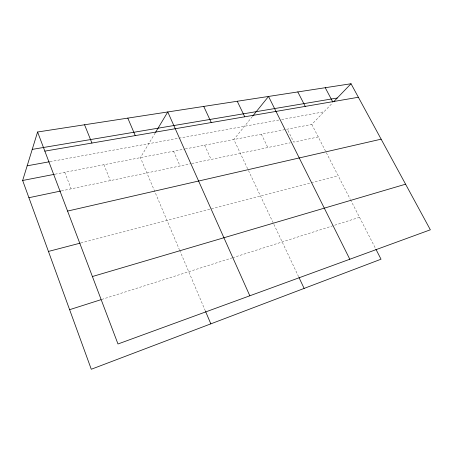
<?xml version="1.0" encoding="UTF-8"?>
<svg xmlns="http://www.w3.org/2000/svg" width="453" height="453" viewBox="0 0 453 453"><rect width="100%" height="100%" fill="white"/><g stroke="black" fill="none" stroke-linecap="round" stroke-linejoin="round"><path stroke-width="0.34" stroke-dasharray="2.27 1.7" d="M155.186 132.967L140.413 157.644L179.394 249.66M252.355 116.529L233.827 139.53L248.17 169.898M185.277 148.941L311.817 124.405L332.989 102.452M101.698 299.461L231.902 257.967M232.565 257.757L359.512 217.304M80.827 242.978L338.187 175.77M61.438 190.877L191.098 163.658M191.789 163.51L290.356 142.814M318.261 136.953L293.765 142.1L287.293 129.162M55.102 174.184L184.586 149.077M50.011 161.659L278.844 120.022M281.63 119.513L323.957 111.812M311.817 124.405L350.141 199.054M350.463 199.682L375.565 248.572M261.336 134.19L267.836 147.542M248.471 170.538L298.72 276.953M204.614 145.192L211.132 159.45M173.539 151.217L180.045 165.974M179.671 250.311L205.305 310.82M103.918 164.716L110.351 180.611M64.768 172.31L71.127 188.844"/><path stroke-width="0.68" d="M375.888 249.195L381.024 259.207L91.279 369.257L22.65 180.481L37.588 132.004L351.03 83.743L430.35 229.796L117.984 343.98L37.588 132.004M155.543 132.372L167.769 111.959L249.824 295.786M252.791 115.985L268.533 96.444L349.807 259.241M333.935 101.466L351.03 83.743M69.62 309.682L101.03 299.671M92.401 276.528L405.582 184.195M48.448 251.432L80.153 243.153M67.576 211.075L381.132 139.173M28.913 197.706L60.747 191.024M22.65 180.481L54.411 174.32M27.169 165.809L49.32 161.783M44.847 151.138L358.374 97.265M32.231 149.388L337.264 98.018M325.243 87.712L332.638 101.687M297.802 91.936L305.243 106.393M237.253 101.262L244.75 116.789M299.02 277.587L304.133 288.408M203.748 106.421L211.245 122.542M127.803 118.114L135.249 135.606M205.577 311.471L210.826 323.85M84.552 124.773L91.925 143.046"/></g></svg>
